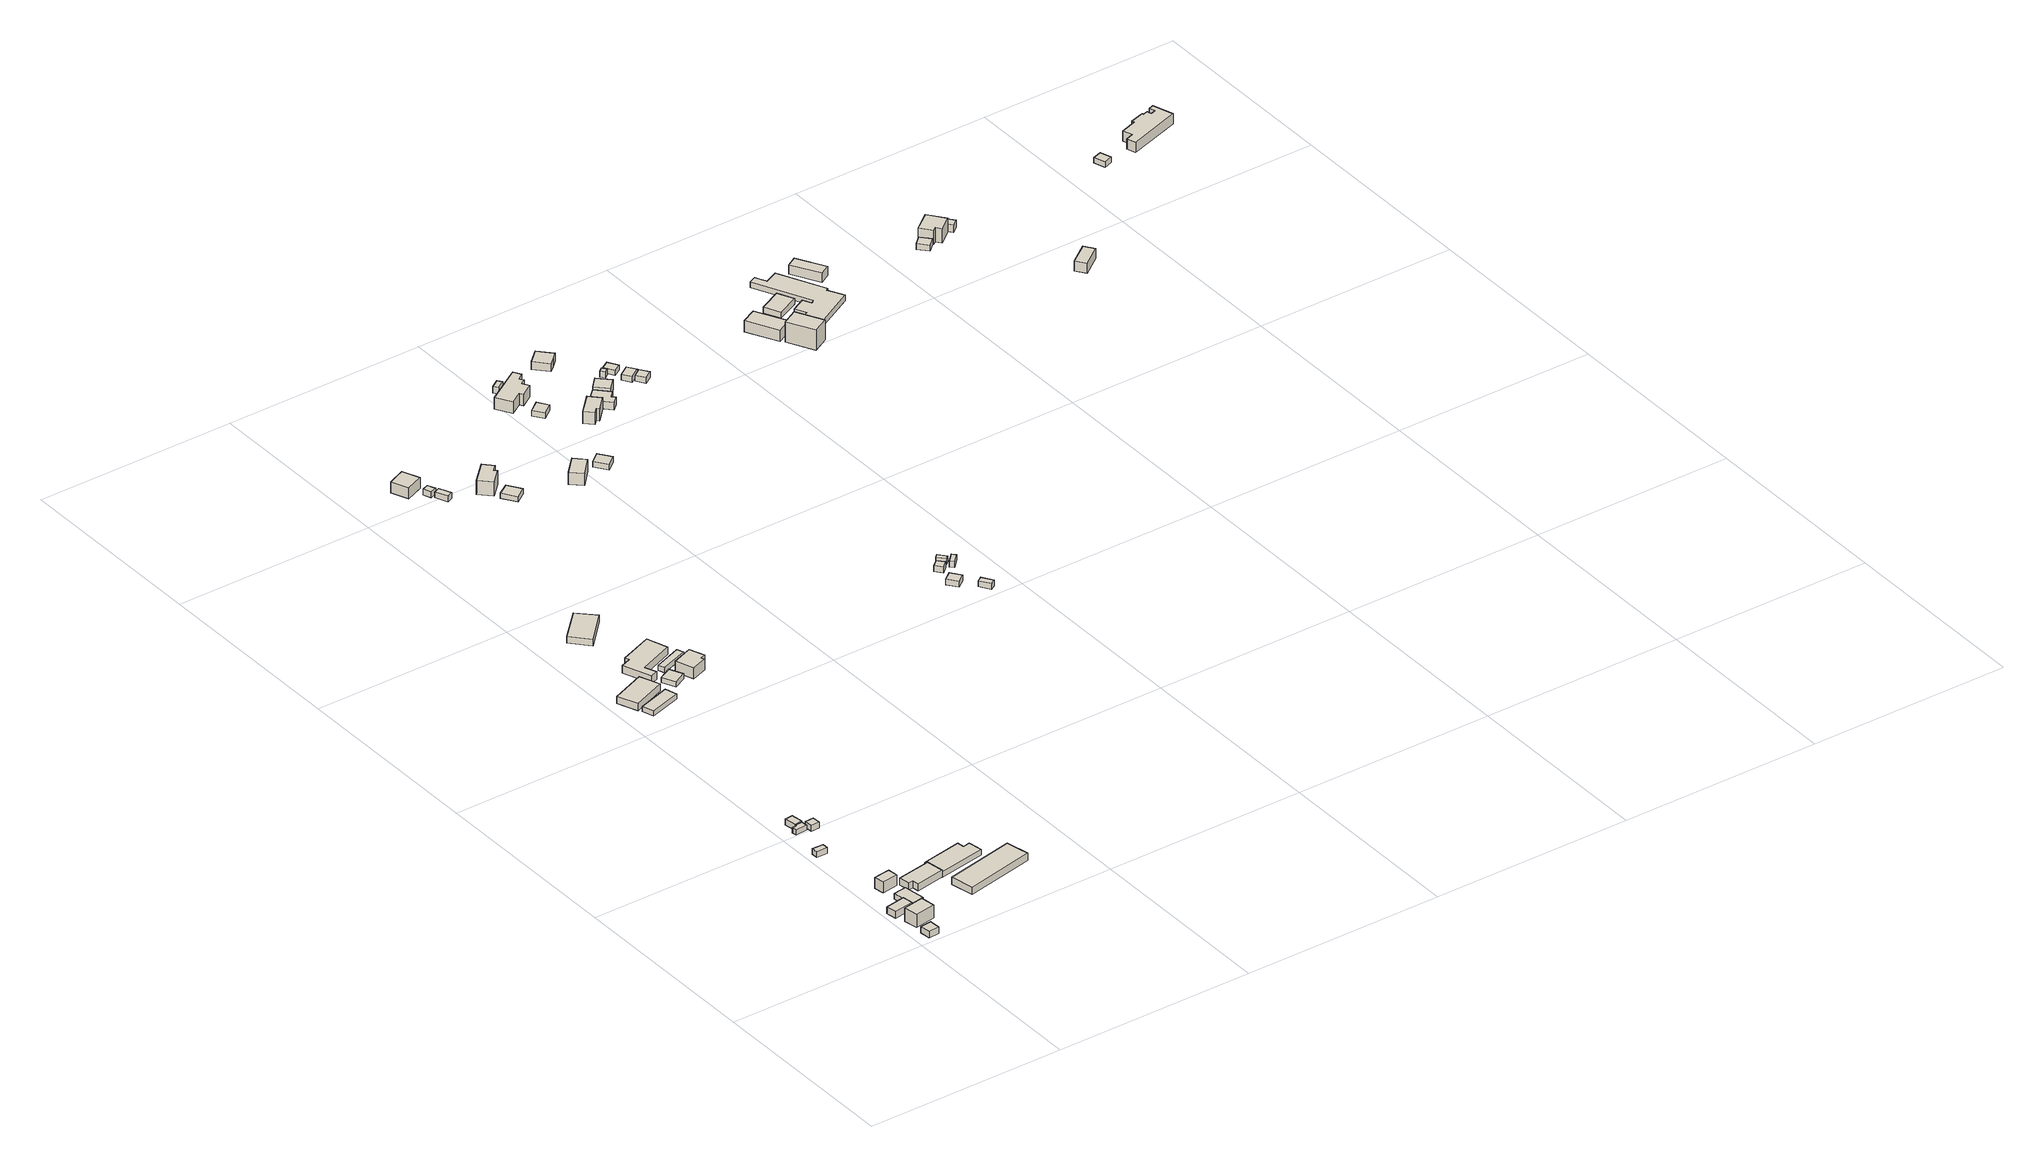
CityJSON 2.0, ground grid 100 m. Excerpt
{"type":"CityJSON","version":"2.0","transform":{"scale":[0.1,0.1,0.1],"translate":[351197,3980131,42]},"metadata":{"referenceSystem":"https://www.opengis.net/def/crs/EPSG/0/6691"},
"CityObjects":{
"building1":{"type":"Building","attributes":{"measuredHeight":3.3},"geometry":[{"type":"Solid","lod":"1","boundaries":[[[[0,1,2,3]],[[2,4,5,3]],[[1,6,4,2]],[[0,7,6,1]],[[3,5,7,0]],[[4,6,7,5]]]]}]},
"building2":{"type":"Building","attributes":{"measuredHeight":3.9},"geometry":[{"type":"Solid","lod":"1","boundaries":[[[[8,9,10,11]],[[10,12,13,11]],[[9,14,12,10]],[[8,15,14,9]],[[11,13,15,8]],[[12,14,15,13]]]]}]},
"building3":{"type":"Building","attributes":{"measuredHeight":8.1},"geometry":[{"type":"Solid","lod":"1","boundaries":[[[[16,17,18,19]],[[18,20,21,19]],[[17,22,20,18]],[[16,23,22,17]],[[19,21,23,16]],[[20,22,23,21]]]]}]},
"building4":{"type":"Building","attributes":{"measuredHeight":3},"geometry":[{"type":"Solid","lod":"1","boundaries":[[[[24,25,26,27]],[[26,28,29,27]],[[25,30,28,26]],[[24,31,30,25]],[[27,29,31,24]],[[28,30,31,29]]]]}]},
"building5":{"type":"Building","attributes":{"measuredHeight":6.3},"geometry":[{"type":"Solid","lod":"1","boundaries":[[[[32,33,34,35]],[[34,36,37,35]],[[33,38,36,34]],[[32,39,38,33]],[[35,37,39,32]],[[36,38,39,37]]]]}]},
"building6":{"type":"Building","attributes":{"measuredHeight":3},"geometry":[{"type":"Solid","lod":"1","boundaries":[[[[40,41,42,43]],[[42,44,45,43]],[[41,46,44,42]],[[40,47,46,41]],[[43,45,47,40]],[[44,46,47,45]]]]}]},
"building7":{"type":"Building","attributes":{"measuredHeight":2.6},"geometry":[{"type":"Solid","lod":"1","boundaries":[[[[48,49,50,51,52,53]],[[52,54,55,53]],[[51,56,54,52]],[[50,57,56,51]],[[49,58,57,50]],[[48,59,58,49]],[[53,55,59,48]],[[54,56,57,58,59,55]]]]}]},
"building8":{"type":"Building","attributes":{"measuredHeight":4},"geometry":[{"type":"Solid","lod":"1","boundaries":[[[[60,61,62,63,64,65]],[[64,66,67,65]],[[63,68,66,64]],[[62,69,68,63]],[[61,70,69,62]],[[60,71,70,61]],[[65,67,71,60]],[[66,68,69,70,71,67]]]]}]},
"building9":{"type":"Building","attributes":{"measuredHeight":3},"geometry":[{"type":"Solid","lod":"1","boundaries":[[[[72,73,74,75]],[[74,76,77,75]],[[73,78,76,74]],[[72,79,78,73]],[[75,77,79,72]],[[76,78,79,77]]]]}]},
"building10":{"type":"Building","attributes":{"measuredHeight":3},"geometry":[{"type":"Solid","lod":"1","boundaries":[[[[80,81,82,83]],[[82,84,85,83]],[[81,86,84,82]],[[80,87,86,81]],[[83,85,87,80]],[[84,86,87,85]]]]}]},
"building11":{"type":"Building","attributes":{"measuredHeight":3},"geometry":[{"type":"Solid","lod":"1","boundaries":[[[[88,89,90,91,92,93]],[[92,94,95,93]],[[91,96,94,92]],[[90,97,96,91]],[[89,98,97,90]],[[88,99,98,89]],[[93,95,99,88]],[[94,96,97,98,99,95]]]]}]},
"building12":{"type":"Building","attributes":{"measuredHeight":4.6},"geometry":[{"type":"Solid","lod":"1","boundaries":[[[[100,101,102,103]],[[102,104,105,103]],[[101,106,104,102]],[[100,107,106,101]],[[103,105,107,100]],[[104,106,107,105]]]]}]},
"building13":{"type":"Building","attributes":{"measuredHeight":4.6},"geometry":[{"type":"Solid","lod":"1","boundaries":[[[[108,109,110,111]],[[110,112,113,111]],[[109,114,112,110]],[[108,115,114,109]],[[111,113,115,108]],[[112,114,115,113]]]]}]},
"building14":{"type":"Building","attributes":{"measuredHeight":2.7},"geometry":[{"type":"Solid","lod":"1","boundaries":[[[[116,117,118,119]],[[118,120,121,119]],[[117,122,120,118]],[[116,123,122,117]],[[119,121,123,116]],[[120,122,123,121]]]]}]},
"building15":{"type":"Building","attributes":{"measuredHeight":2.8},"geometry":[{"type":"Solid","lod":"1","boundaries":[[[[124,125,126,127]],[[126,128,129,127]],[[125,130,128,126]],[[124,131,130,125]],[[127,129,131,124]],[[128,130,131,129]]]]}]},
"building16":{"type":"Building","attributes":{"measuredHeight":4.8},"geometry":[{"type":"Solid","lod":"1","boundaries":[[[[132,133,134,135,136,137,138,139]],[[138,140,141,139]],[[137,142,140,138]],[[136,143,142,137]],[[135,144,143,136]],[[134,145,144,135]],[[133,146,145,134]],[[132,147,146,133]],[[139,141,147,132]],[[140,142,143,144,145,146,147,141]]]]}]},
"building17":{"type":"Building","attributes":{"measuredHeight":4.3},"geometry":[{"type":"Solid","lod":"1","boundaries":[[[[148,149,150,151]],[[150,152,153,151]],[[149,154,152,150]],[[148,155,154,149]],[[151,153,155,148]],[[152,154,155,153]]]]}]},
"building18":{"type":"Building","attributes":{"measuredHeight":2.6},"geometry":[{"type":"Solid","lod":"1","boundaries":[[[[156,157,158,159]],[[158,160,161,159]],[[157,162,160,158]],[[156,163,162,157]],[[159,161,163,156]],[[160,162,163,161]]]]}]},
"building19":{"type":"Building","attributes":{"measuredHeight":7.6},"geometry":[{"type":"Solid","lod":"1","boundaries":[[[[164,165,166,167,168,169]],[[168,170,171,169]],[[167,172,170,168]],[[166,173,172,167]],[[165,174,173,166]],[[164,175,174,165]],[[169,171,175,164]],[[170,172,173,174,175,171]]]]}]},
"building20":{"type":"Building","attributes":{"measuredHeight":7.9},"geometry":[{"type":"Solid","lod":"1","boundaries":[[[[176,177,178,179]],[[178,180,181,179]],[[177,182,180,178]],[[176,183,182,177]],[[179,181,183,176]],[[180,182,183,181]]]]}]},
"building21":{"type":"Building","attributes":{"measuredHeight":3},"geometry":[{"type":"Solid","lod":"1","boundaries":[[[[184,185,186,187]],[[186,188,189,187]],[[185,190,188,186]],[[184,191,190,185]],[[187,189,191,184]],[[188,190,191,189]]]]}]},
"building22":{"type":"Building","attributes":{"measuredHeight":3},"geometry":[{"type":"Solid","lod":"1","boundaries":[[[[192,193,194,195]],[[194,196,197,195]],[[193,198,196,194]],[[192,199,198,193]],[[195,197,199,192]],[[196,198,199,197]]]]}]},
"building23":{"type":"Building","attributes":{"measuredHeight":8.2},"geometry":[{"type":"Solid","lod":"1","boundaries":[[[[200,201,202,203,204,205]],[[204,206,207,205]],[[203,208,206,204]],[[202,209,208,203]],[[201,210,209,202]],[[200,211,210,201]],[[205,207,211,200]],[[206,208,209,210,211,207]]]]}]},
"building24":{"type":"Building","attributes":{"measuredHeight":2.6},"geometry":[{"type":"Solid","lod":"1","boundaries":[[[[212,213,214,215]],[[214,216,217,215]],[[213,218,216,214]],[[212,219,218,213]],[[215,217,219,212]],[[216,218,219,217]]]]}]},
"building25":{"type":"Building","attributes":{"measuredHeight":8.2},"geometry":[{"type":"Solid","lod":"1","boundaries":[[[[220,221,222,223]],[[222,224,225,223]],[[221,226,224,222]],[[220,227,226,221]],[[223,225,227,220]],[[224,226,227,225]]]]}]},
"building26":{"type":"Building","attributes":{"measuredHeight":3},"geometry":[{"type":"Solid","lod":"1","boundaries":[[[[228,229,230,231]],[[230,232,233,231]],[[229,234,232,230]],[[228,235,234,229]],[[231,233,235,228]],[[232,234,235,233]]]]}]},
"building27":{"type":"Building","attributes":{"measuredHeight":3},"geometry":[{"type":"Solid","lod":"1","boundaries":[[[[236,237,238,239]],[[238,240,241,239]],[[237,242,240,238]],[[236,243,242,237]],[[239,241,243,236]],[[240,242,243,241]]]]}]},
"building28":{"type":"Building","attributes":{"measuredHeight":9},"geometry":[{"type":"Solid","lod":"1","boundaries":[[[[244,245,246,247,248,249,250,251,252,253]],[[252,254,255,253]],[[251,256,254,252]],[[250,257,256,251]],[[249,258,257,250]],[[248,259,258,249]],[[247,260,259,248]],[[246,261,260,247]],[[245,262,261,246]],[[244,263,262,245]],[[253,255,263,244]],[[254,256,257,258,259,260,261,262,263,255]]]]}]},
"building29":{"type":"Building","attributes":{"measuredHeight":3},"geometry":[{"type":"Solid","lod":"1","boundaries":[[[[264,265,266,267]],[[266,268,269,267]],[[265,270,268,266]],[[264,271,270,265]],[[267,269,271,264]],[[268,270,271,269]]]]}]},
"building30":{"type":"Building","attributes":{"measuredHeight":3.3},"geometry":[{"type":"Solid","lod":"1","boundaries":[[[[272,273,274,275]],[[274,276,277,275]],[[273,278,276,274]],[[272,279,278,273]],[[275,277,279,272]],[[276,278,279,277]]]]}]},
"building31":{"type":"Building","attributes":{"measuredHeight":3},"geometry":[{"type":"Solid","lod":"1","boundaries":[[[[280,281,282,283]],[[282,284,285,283]],[[281,286,284,282]],[[280,287,286,281]],[[283,285,287,280]],[[284,286,287,285]]]]}]},
"building32":{"type":"Building","attributes":{"measuredHeight":3},"geometry":[{"type":"Solid","lod":"1","boundaries":[[[[288,289,290,291]],[[290,292,293,291]],[[289,294,292,290]],[[288,295,294,289]],[[291,293,295,288]],[[292,294,295,293]]]]}]},
"building33":{"type":"Building","attributes":{"measuredHeight":8.3},"geometry":[{"type":"Solid","lod":"1","boundaries":[[[[296,297,298,299,300,301]],[[300,302,303,301]],[[299,304,302,300]],[[298,305,304,299]],[[297,306,305,298]],[[296,307,306,297]],[[301,303,307,296]],[[302,304,305,306,307,303]]]]}]},
"building34":{"type":"Building","attributes":{"measuredHeight":3},"geometry":[{"type":"Solid","lod":"1","boundaries":[[[[308,309,310,311]],[[310,312,313,311]],[[309,314,312,310]],[[308,315,314,309]],[[311,313,315,308]],[[312,314,315,313]]]]}]},
"building35":{"type":"Building","attributes":{"measuredHeight":3},"geometry":[{"type":"Solid","lod":"1","boundaries":[[[[316,317,318,319]],[[318,320,321,319]],[[317,322,320,318]],[[316,323,322,317]],[[319,321,323,316]],[[320,322,323,321]]]]}]},
"building36":{"type":"Building","attributes":{"measuredHeight":4.9},"geometry":[{"type":"Solid","lod":"1","boundaries":[[[[324,325,326,327,328,329]],[[328,330,331,329]],[[327,332,330,328]],[[326,333,332,327]],[[325,334,333,326]],[[324,335,334,325]],[[329,331,335,324]],[[330,332,333,334,335,331]]]]}]},
"building37":{"type":"Building","attributes":{"measuredHeight":5.2},"geometry":[{"type":"Solid","lod":"1","boundaries":[[[[336,337,338,339]],[[338,340,341,339]],[[337,342,340,338]],[[336,343,342,337]],[[339,341,343,336]],[[340,342,343,341]]]]}]},
"building38":{"type":"Building","attributes":{"measuredHeight":4.6},"geometry":[{"type":"Solid","lod":"1","boundaries":[[[[344,345,346,347,348]],[[347,349,350,348]],[[346,351,349,347]],[[345,352,351,346]],[[344,353,352,345]],[[348,350,353,344]],[[349,351,352,353,350]]]]}]},
"building39":{"type":"Building","attributes":{"measuredHeight":3.1},"geometry":[{"type":"Solid","lod":"1","boundaries":[[[[354,355,356,357]],[[356,358,359,357]],[[355,360,358,356]],[[354,361,360,355]],[[357,359,361,354]],[[358,360,361,359]]]]}]},
"building40":{"type":"Building","attributes":{"measuredHeight":2.6},"geometry":[{"type":"Solid","lod":"1","boundaries":[[[[362,363,364,365]],[[364,366,367,365]],[[363,368,366,364]],[[362,369,368,363]],[[365,367,369,362]],[[366,368,369,367]]]]}]},
"building41":{"type":"Building","attributes":{"measuredHeight":3},"geometry":[{"type":"Solid","lod":"1","boundaries":[[[[370,371,372,373]],[[372,374,375,373]],[[371,376,374,372]],[[370,377,376,371]],[[373,375,377,370]],[[374,376,377,375]]]]}]},
"building42":{"type":"Building","attributes":{"measuredHeight":3},"geometry":[{"type":"Solid","lod":"1","boundaries":[[[[378,379,380,381]],[[380,382,383,381]],[[379,384,382,380]],[[378,385,384,379]],[[381,383,385,378]],[[382,384,385,383]]]]}]},
"building43":{"type":"Building","attributes":{"measuredHeight":5.7},"geometry":[{"type":"Solid","lod":"1","boundaries":[[[[386,387,388,389]],[[388,390,391,389]],[[387,392,390,388]],[[386,393,392,387]],[[389,391,393,386]],[[390,392,393,391]]]]}]},
"building44":{"type":"Building","attributes":{"measuredHeight":12.6},"geometry":[{"type":"Solid","lod":"1","boundaries":[[[[394,395,396,397]],[[396,398,399,397]],[[395,400,398,396]],[[394,401,400,395]],[[397,399,401,394]],[[398,400,401,399]]]]}]},
"building45":{"type":"Building","attributes":{"measuredHeight":3},"geometry":[{"type":"Solid","lod":"1","boundaries":[[[[402,403,404,405]],[[404,406,407,405]],[[403,408,406,404]],[[402,409,408,403]],[[405,407,409,402]],[[406,408,409,407]]]]}]},
"building46":{"type":"Building","attributes":{"measuredHeight":3},"geometry":[{"type":"Solid","lod":"1","boundaries":[[[[410,411,412,413,414,415,416,417,418,419,420,421,422,423,424]],[[423,425,426,424]],[[422,427,425,423]],[[421,428,427,422]],[[420,429,428,421]],[[419,430,429,420]],[[418,431,430,419]],[[417,432,431,418]],[[416,433,432,417]],[[415,434,433,416]],[[414,435,434,415]],[[413,436,435,414]],[[412,437,436,413]],[[411,438,437,412]],[[410,439,438,411]],[[424,426,439,410]],[[425,427,428,429,430,431,432,433,434,435,436,437,438,439,426]]]]}]},
"building47":{"type":"Building","attributes":{"measuredHeight":4.7},"geometry":[{"type":"Solid","lod":"1","boundaries":[[[[440,441,442,443]],[[442,444,445,443]],[[441,446,444,442]],[[440,447,446,441]],[[443,445,447,440]],[[444,446,447,445]]]]}]},
"building48":{"type":"Building","attributes":{"measuredHeight":3},"geometry":[{"type":"Solid","lod":"1","boundaries":[[[[448,449,450,451]],[[450,452,453,451]],[[449,454,452,450]],[[448,455,454,449]],[[451,453,455,448]],[[452,454,455,453]]]]}]},
"building49":{"type":"Building","attributes":{"measuredHeight":8.4},"geometry":[{"type":"Solid","lod":"1","boundaries":[[[[456,457,458,459,460,461]],[[460,462,463,461]],[[459,464,462,460]],[[458,465,464,459]],[[457,466,465,458]],[[456,467,466,457]],[[461,463,467,456]],[[462,464,465,466,467,463]]]]}]},
"building50":{"type":"Building","attributes":{"measuredHeight":3},"geometry":[{"type":"Solid","lod":"1","boundaries":[[[[468,469,470,471]],[[470,472,473,471]],[[469,474,472,470]],[[468,475,474,469]],[[471,473,475,468]],[[472,474,475,473]]]]}]},
"building51":{"type":"Building","attributes":{"measuredHeight":4.9},"geometry":[{"type":"Solid","lod":"1","boundaries":[[[[476,477,478,479]],[[478,480,481,479]],[[477,482,480,478]],[[476,483,482,477]],[[479,481,483,476]],[[480,482,483,481]]]]}]},
"building52":{"type":"Building","attributes":{"measuredHeight":6.4},"geometry":[{"type":"Solid","lod":"1","boundaries":[[[[484,485,486,487]],[[486,488,489,487]],[[485,490,488,486]],[[484,491,490,485]],[[487,489,491,484]],[[488,490,491,489]]]]}]},
"building53":{"type":"Building","attributes":{"measuredHeight":2.9},"geometry":[{"type":"Solid","lod":"1","boundaries":[[[[492,493,494,495]],[[494,496,497,495]],[[493,498,496,494]],[[492,499,498,493]],[[495,497,499,492]],[[496,498,499,497]]]]}]},
"building54":{"type":"Building","attributes":{"measuredHeight":6.6},"geometry":[{"type":"Solid","lod":"1","boundaries":[[[[500,501,502,503,504,505,506,507,508,509,510,511,512,513]],[[512,514,515,513]],[[511,516,514,512]],[[510,517,516,511]],[[509,518,517,510]],[[508,519,518,509]],[[507,520,519,508]],[[506,521,520,507]],[[505,522,521,506]],[[504,523,522,505]],[[503,524,523,504]],[[502,525,524,503]],[[501,526,525,502]],[[500,527,526,501]],[[513,515,527,500]],[[514,516,517,518,519,520,521,522,523,524,525,526,527,515]]]]}]}
},
"vertices":[
[94,61,25],[98,7,25],[43,3,25],[39,56,25],[43,3,58],[39,56,58],[98,7,58],[94,61,58],
[116,224,26],[17,207,26],[8,260,26],[107,277,26],[8,260,61],[107,277,61],[17,207,61],[116,224,61],
[149,115,25],[47,99,25],[35,169,25],[138,186,25],[35,169,94],[138,186,94],[47,99,94],[149,115,94],
[166,342,25],[182,234,25],[117,224,25],[101,333,25],[117,224,55],[101,333,55],[182,234,55],[166,342,55],
[171,410,25],[90,400,25],[83,450,25],[164,461,25],[83,450,81],[164,461,81],[90,400,81],[171,410,81],
[80,820,23],[80,790,23],[25,790,23],[25,821,23],[25,790,53],[25,821,53],[80,790,53],[80,820,53],
[115,1022,20],[118,991,20],[59,985,20],[57,1010,20],[80,1012,20],[80,1019,20],[80,1012,46],[80,1019,46],[57,1010,46],[59,985,46],[118,991,46],[115,1022,46],
[354,438,23],[368,351,23],[223,326,23],[217,359,23],[194,355,23],[185,410,23],[194,355,59],[185,410,59],[217,359,59],[223,326,59],[368,351,59],[354,438,59],
[110,1084,18],[119,1026,18],[79,1020,18],[70,1078,18],[79,1020,48],[70,1078,48],[119,1026,48],[110,1084,48],
[171,1015,19],[173,974,19],[129,972,19],[127,1012,19],[129,972,49],[127,1012,49],[173,974,49],[171,1015,49],
[552,491,20],[558,456,20],[593,463,20],[605,394,20],[369,352,20],[351,455,20],[369,352,50],[351,455,50],[605,394,50],[593,463,50],[558,456,50],[552,491,50],
[718,358,19],[742,244,19],[395,171,19],[371,285,19],[395,171,57],[371,285,57],[742,244,57],[718,358,57],
[216,2334,13],[256,2235,13],[89,2168,13],[49,2267,13],[89,2168,50],[49,2267,50],[256,2235,50],[216,2334,50],
[258,2203,13],[276,2144,13],[118,2095,13],[100,2153,13],[118,2095,39],[100,2153,39],[276,2144,39],[258,2203,39],
[360,2315,14],[391,2249,14],[327,2218,14],[296,2284,14],[327,2218,41],[296,2284,41],[391,2249,41],[360,2315,41],
[413,2549,12],[448,2444,12],[275,2376,12],[298,2318,12],[261,2304,12],[207,2444,12],[257,2463,12],[249,2484,12],[257,2463,51],[249,2484,51],[207,2444,51],[261,2304,51],[298,2318,51],[275,2376,51],[448,2444,51],[413,2549,51],
[153,2771,12],[283,2901,12],[362,2822,12],[231,2685,12],[362,2822,47],[231,2685,47],[283,2901,47],[153,2771,47],
[480,2422,12],[492,2390,12],[355,2339,12],[343,2371,12],[355,2339,38],[343,2371,38],[492,2390,38],[480,2422,38],
[495,2354,13],[523,2280,13],[498,2271,13],[504,2254,13],[426,2226,13],[393,2315,13],[426,2226,69],[393,2315,69],[504,2254,69],[498,2271,69],[523,2280,69],[495,2354,69],
[356,4107,11],[269,4070,11],[233,4154,11],[320,4192,11],[233,4154,66],[320,4192,66],[269,4070,66],[356,4107,66],
[366,4070,12],[382,4031,12],[350,4018,12],[334,4057,12],[350,4018,42],[334,4057,42],[382,4031,42],[366,4070,42],
[391,4023,12],[418,3963,12],[389,3949,12],[362,4010,12],[389,3949,42],[362,4010,42],[418,3963,42],[391,4023,42],
[649,3965,16],[622,3939,16],[635,3927,16],[571,3864,16],[516,3919,16],[607,4008,16],[516,3919,89],[607,4008,89],[571,3864,89],[635,3927,89],[622,3939,89],[649,3965,89],
[638,3873,16],[682,3806,16],[627,3769,16],[582,3836,16],[627,3769,42],[582,3836,42],[682,3806,42],[638,3873,42],
[1005,3780,18],[930,3700,18],[878,3748,18],[954,3828,18],[878,3748,80],[954,3828,80],[930,3700,80],[1005,3780,80],
[1094,3838,13],[1138,3777,13],[1088,3740,13],[1045,3800,13],[1088,3740,43],[1045,3800,43],[1138,3777,43],[1094,3838,43],
[1119,4309,15],[1154,4258,15],[1100,4220,15],[1065,4270,15],[1100,4220,45],[1065,4270,45],[1154,4258,45],[1119,4309,45],
[1151,4524,13],[1173,4486,13],[1142,4465,13],[1155,4445,13],[1130,4429,13],[1150,4397,13],[1087,4357,13],[1076,4374,13],[1015,4335,13],[971,4410,13],[1015,4335,72],[971,4410,72],[1076,4374,72],[1087,4357,72],[1150,4397,72],[1130,4429,72],[1155,4445,72],[1142,4465,72],[1173,4486,72],[1151,4524,72],
[1771,2213,7],[1807,2164,7],[1765,2134,7],[1729,2183,7],[1765,2134,37],[1729,2183,37],[1807,2164,37],[1771,2213,37],
[1080,4540,14],[1094,4519,14],[1053,4492,14],[1039,4513,14],[1053,4492,47],[1039,4513,47],[1094,4519,47],[1080,4540,47],
[1782,2324,6],[1810,2291,6],[1778,2263,6],[1750,2296,6],[1778,2263,36],[1750,2296,36],[1810,2291,36],[1782,2324,36],
[1857,2104,8],[1891,2053,8],[1866,2036,8],[1832,2088,8],[1866,2036,38],[1832,2088,38],[1891,2053,38],[1857,2104,38],
[1340,4131,15],[1278,4068,15],[1267,4079,15],[1245,4056,15],[1207,4094,15],[1292,4179,15],[1207,4094,77],[1292,4179,77],[1245,4056,77],[1267,4079,77],[1278,4068,77],[1340,4131,77],
[1810,2357,8],[1841,2321,8],[1825,2306,8],[1793,2342,8],[1825,2306,38],[1793,2342,38],[1841,2321,38],[1810,2357,38],
[1879,2307,8],[1840,2267,8],[1823,2283,8],[1862,2323,8],[1823,2283,38],[1862,2323,38],[1840,2267,38],[1879,2307,38],
[1422,4171,16],[1394,4144,16],[1409,4128,16],[1377,4098,16],[1302,4176,16],[1362,4234,16],[1302,4176,54],[1362,4234,54],[1377,4098,54],[1409,4128,54],[1394,4144,54],[1422,4171,54],
[1467,4229,16],[1419,4180,16],[1363,4235,16],[1410,4284,16],[1363,4235,67],[1410,4284,67],[1419,4180,67],[1467,4229,67],
[1363,4521,16],[1335,4496,16],[1277,4560,16],[1339,4617,16],[1398,4552,16],[1339,4617,56],[1398,4552,56],[1277,4560,56],[1335,4496,56],[1363,4521,56],
[1495,4353,17],[1512,4333,17],[1494,4317,17],[1477,4337,17],[1494,4317,49],[1477,4337,49],[1512,4333,49],[1495,4353,49],
[1545,4381,18],[1576,4331,18],[1537,4307,18],[1507,4357,18],[1537,4307,44],[1507,4357,44],[1576,4331,44],[1545,4381,44],
[1587,4297,19],[1615,4255,19],[1563,4220,19],[1535,4262,19],[1563,4220,49],[1535,4262,49],[1615,4255,49],[1587,4297,49],
[1618,4248,20],[1647,4204,20],[1605,4177,20],[1577,4220,20],[1605,4177,50],[1577,4220,50],[1647,4204,50],[1618,4248,50],
[2250,4284,24],[2329,4134,24],[2255,4095,24],[2176,4246,24],[2255,4095,82],[2176,4246,82],[2329,4134,82],[2250,4284,82],
[2338,3949,25],[2269,4079,25],[2347,4120,25],[2416,3990,25],[2347,4120,128],[2416,3990,128],[2269,4079,128],[2338,3949,128],
[2437,4369,24],[2475,4291,24],[2365,4238,24],[2327,4316,24],[2365,4238,54],[2327,4316,54],[2475,4291,54],[2437,4369,54],
[2495,4262,23],[2516,4220,23],[2531,4233,23],[2399,4508,23],[2434,4525,23],[2444,4503,23],[2461,4469,23],[2525,4500,23],[2637,4271,23],[2624,4263,23],[2666,4186,23],[2482,4087,23],[2439,4166,23],[2454,4174,23],[2426,4227,23],[2454,4174,53],[2426,4227,53],[2439,4166,53],[2482,4087,53],[2666,4186,53],[2624,4263,53],[2637,4271,53],[2525,4500,53],[2461,4469,53],[2444,4503,53],[2434,4525,53],[2399,4508,53],[2531,4233,53],[2516,4220,53],[2495,4262,53],
[2641,4520,25],[2719,4384,25],[2669,4355,25],[2591,4492,25],[2669,4355,73],[2591,4492,73],[2719,4384,73],[2641,4520,73],
[3197,4379,9],[3238,4332,9],[3199,4297,9],[3157,4343,9],[3199,4297,39],[3157,4343,39],[3238,4332,39],[3197,4379,39],
[3285,4450,9],[3345,4369,9],[3276,4317,9],[3258,4342,9],[3241,4329,9],[3198,4385,9],[3241,4329,82],[3198,4385,82],[3258,4342,82],[3276,4317,82],[3345,4369,82],[3285,4450,82],
[3304,4480,8],[3315,4461,8],[3291,4446,8],[3279,4464,8],[3291,4446,38],[3279,4464,38],[3315,4461,38],[3304,4480,38],
[3366,4355,8],[3299,4437,8],[3330,4462,8],[3396,4379,8],[3330,4462,47],[3396,4379,47],[3299,4437,47],[3366,4355,47],
[3638,3761,10],[3603,3809,10],[3701,3879,10],[3735,3832,10],[3701,3879,61],[3735,3832,61],[3603,3809,61],[3638,3761,61],
[4214,4453,4],[4232,4397,4],[4188,4383,4],[4170,4439,4],[4188,4383,32],[4170,4439,32],[4232,4397,32],[4214,4453,32],
[4442,4518,11],[4438,4530,11],[4508,4552,11],[4511,4545,11],[4534,4552,11],[4541,4529,11],[4565,4537,11],[4556,4566,11],[4581,4574,11],[4614,4473,11],[4354,4389,11],[4340,4433,11],[4378,4446,11],[4363,4493,11],[4378,4446,64],[4363,4493,64],[4340,4433,64],[4354,4389,64],[4614,4473,64],[4581,4574,64],[4556,4566,64],[4565,4537,64],[4541,4529,64],[4534,4552,64],[4511,4545,64],[4508,4552,64],[4438,4530,64],[4442,4518,64]
]}
